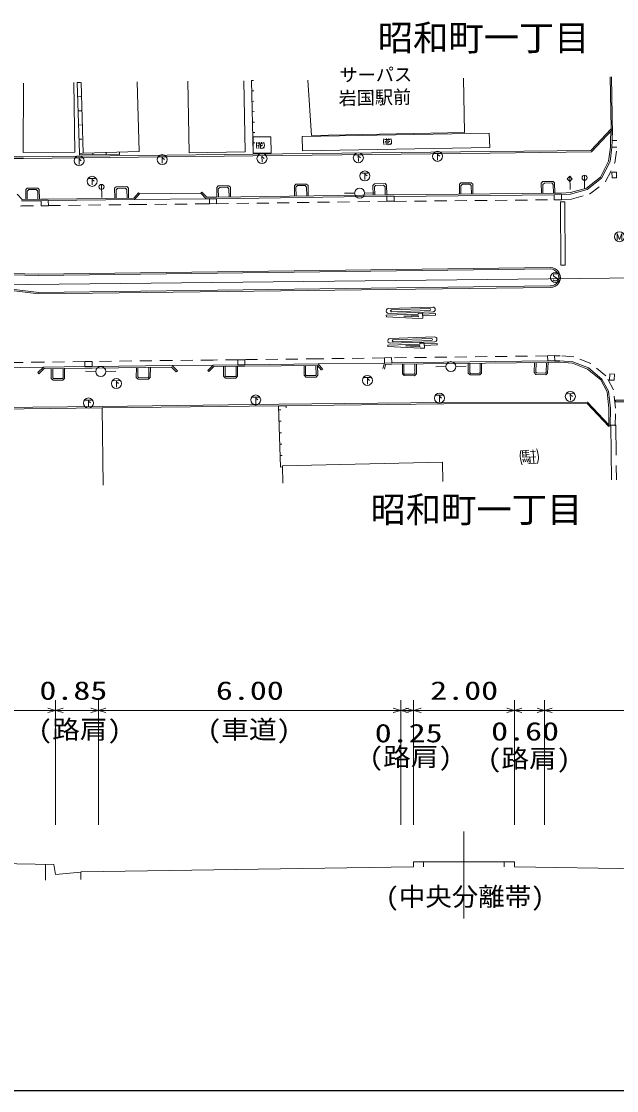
# Model space of a CAD drawing. Units: millimetres, scale not verified, with parts at other scales. Extents: x 40000 to 680000, y 20000 to 380000.
# Drawn here: x 283572 to 342588, y 205000 to 311134 of the extents above; entities that cross this region are included whole.
import ezdxf
from ezdxf.enums import TextEntityAlignment as Align

# ---------------------------------------------------------------- set-up
doc = ezdxf.new("R2010")
doc.units = ezdxf.units.MM
doc.header["$LTSCALE"] = 1000
doc.linetypes.add('USER2', pattern=[2, 1.2, -0.8])
doc.linetypes.add('USER6', pattern=[4, 3, -1])
for name, color, linetype, lineweight in [('M-TTL-BAND', 7, 'Continuous', 25), ('S-BGD', 1, 'Continuous', 13), ('S-BGD-CRST', 4, 'Continuous', 13), ('S-BMK', 2, 'Continuous', 13)]:
    doc.layers.add(name, color=color, linetype=linetype, lineweight=lineweight)
doc.styles.add('ＭＳ ゴシック', font='')
doc.styles.get('ＭＳ ゴシック').set_extended_font_data('MS Gothic')

# ---------------------------------------------------------------- blocks, each defined once
blk = doc.blocks.new('BUHIN9')
at = {"layer": 'S-BGD'}
blk.add_lwpolyline([(-330, 198), (276, 269), (-276, -32), (330, -196), (-276, -266)], dxfattribs=at)
blk.add_circle((0, 0), 498, dxfattribs=at)
blk = doc.blocks.new('BUHIN19')
at = {"layer": 'S-BGD'}
blk.add_circle((0, 0), 498, dxfattribs=at)
blk = doc.blocks.new('BUHIN88')
at = {"layer": 'S-BGD'}
blk.add_line((0, 0), (27, -198), dxfattribs=at)
blk = doc.blocks.new('BUHIN89')
at = {"layer": 'S-BGD'}
blk.add_line((0, 0), (26, -198), dxfattribs=at)
blk = doc.blocks.new('BUHIN114')
at = {"layer": 'S-BGD'}
blk.add_line((0, 0), (199, 23), dxfattribs=at)
blk = doc.blocks.new('BUHIN115')
at = {"layer": 'S-BGD'}
blk.add_line((0, 0), (40, -297), dxfattribs=at)
blk = doc.blocks.new('BUHIN59')
at = {"layer": 'S-BGD'}
for p, q in [((-293, 614), (-579, 478)), ((-538, 308), (-260, 437)), ((-228, 264), (-504, 126)), ((-466, -27), (-198, 105)), ((583, 410), (-54, 292)), ((212, 44), (98, 654)), ((314, 699), (429, 80)), ((-641, -247), (-541, -782)), ((-584, -529), (580, -313)), ((66, -651), (-24, -169)), ((534, -43), (631, -565)), ((744, -283), (584, -313))]:
    blk.add_line(p, q, dxfattribs=at)
for points in [[(573, 880), (412, 910), (286, 923), (122, 920), (-52, 897), (-273, 855), (-434, 807), (-562, 761), (-709, 688), (-847, 616)], [(645, 101), (527, 739), (-115, 619), (8, -44), (-540, -146), (-606, -140), (-650, -121), (-672, -79), (-622, 72)], [(851, -615), (752, -698), (605, -771), (454, -817), (279, -859), (57, -900), (-118, -919), (-265, -914), (-401, -898), (-569, -879)]]:
    blk.add_lwpolyline(points, dxfattribs=at)
blk = doc.blocks.new('BUHIN148')
at = {"layer": 'S-BGD'}
for p, q in [((283, 33), (-363, -42)), ((186, 22), (25, -214)), ((248, 336), (318, -270))]:
    blk.add_line(p, q, dxfattribs=at)
blk.add_circle((0, 0), 498, dxfattribs=at)
blk = doc.blocks.new('BUHIN151')
at = {"layer": 'S-BGD'}
for p, q in [((283, 30), (-363, -38)), ((186, 20), (22, -214)), ((252, 333), (315, -274))]:
    blk.add_line(p, q, dxfattribs=at)
blk.add_circle((0, 0), 498, dxfattribs=at)
blk = doc.blocks.new('BUHIN153')
at = {"layer": 'S-BGD-CRST'}
blk.add_lwpolyline([(-150, 43.1), (0, 0), (-150, -42.8)], dxfattribs=at)
blk = doc.blocks.new('BUHIN152')
at = {"layer": 'S-BGD-CRST'}
blk.add_lwpolyline([(150, -43.1), (0, 0), (150, 42.8)], dxfattribs=at)

msp = doc.modelspace()

# ---------------------------------------------------------------- linework, layer by layer
at = {"layer": 'M-TTL-BAND'}
msp.add_line((40000, 205000), (579000, 205000), dxfattribs=at)
at = {"layer": 'S-BGD'}
for p, q in [((283736, 298105), (283765, 305009)), ((288882, 298166), (288768, 305063)), ((289318, 298035), (289115, 305067)), ((289705, 298046), (289502, 305071)), ((295036, 305131), (295236, 298206)), ((300083, 305186), (300213, 298086)), ((305754, 298187), (305625, 305246)), ((306559, 298054), (306377, 305254)), ((311973, 305315), (312340, 299821)), ((327398, 305482), (327499, 300108)), ((342034, 300488), (341950, 305639)), ((342168, 299864), (342071, 305641)), ((342046, 300476), (340024, 298332)), ((340089, 298183), (342155, 300373)), ((342046, 300476), (342155, 300373)), ((342141, 299311), (342155, 300373)), ((342154, 300449), (342155, 300373)), ((308313, 299677), (306551, 299669)), ((306551, 299669), (306559, 298054)), ((308321, 298062), (308313, 299677)), ((329956, 300052), (311396, 299719)), ((311396, 299719), (311452, 298295)), ((312340, 299821), (327499, 300108)), ((320145, 299419), (319598, 299412)), ((319756, 299494), (319758, 299348)), ((319994, 299347), (319992, 299497)), ((330011, 298628), (329956, 300052)), ((341981, 298643), (341991, 299313)), ((341991, 299313), (342003, 300212)), ((342131, 298641), (342141, 299311)), ((342131, 298641), (342141, 299311)), ((342141, 299311), (342625, 299304)), ((307539, 299056), (306991, 299049)), ((307124, 298861), (307128, 298533)), ((307150, 299131), (307152, 298985)), ((307388, 298984), (307386, 299134)), ((311452, 298295), (330011, 298628)), ((319730, 299224), (319734, 298896)), ((330063, 298212), (340024, 298332)), ((341789, 297273), (341982, 298661)), ((341934, 297228), (342131, 298641)), ((342616, 298634), (342131, 298641)), ((273781, 297711), (283765, 297679)), ((273782, 297561), (283764, 297529)), ((288882, 298166), (283736, 298105)), ((283763, 297679), (295185, 297807)), ((283764, 297529), (295187, 297657)), ((293289, 297914), (289325, 297873)), ((295236, 298206), (289705, 298046)), ((295185, 297807), (306527, 297948)), ((295187, 297657), (306529, 297798)), ((300213, 298086), (305754, 298187)), ((306527, 297948), (330063, 298212)), ((306529, 297798), (330065, 298062)), ((306559, 298054), (308321, 298062)), ((330065, 298062), (340089, 298183)), ((340987, 295662), (341789, 297273)), ((341106, 295565), (341934, 297228)), ((342572, 296171), (342130, 296167)), ((342144, 295591), (342130, 296167)), ((342586, 295596), (342572, 296171)), ((327151, 295113), (327002, 294962)), ((327151, 295113), (328179, 295124)), ((328330, 294976), (328179, 295124)), ((335271, 295230), (335123, 295078)), ((335140, 294070), (335123, 295078)), ((335271, 295230), (336299, 295247)), ((335423, 295082), (335276, 294930)), ((336151, 295094), (335423, 295082)), ((336304, 294947), (336151, 295094)), ((336443, 295099), (336299, 295247)), ((336443, 295099), (336468, 294084)), ((339407, 295870), (339415, 294573)), ((339608, 294574), (340987, 295662)), ((339677, 294437), (341106, 295565)), ((342144, 295591), (342586, 295596)), ((284145, 294584), (283996, 294432)), ((284006, 293463), (283996, 294432)), ((284145, 294584), (285190, 294595)), ((284148, 294279), (284296, 294431)), ((284156, 293465), (284148, 294279)), ((285042, 294438), (284296, 294431)), ((285194, 294290), (285042, 294438)), ((285342, 294446), (285190, 294595)), ((285202, 293475), (285194, 294290)), ((285352, 293477), (285342, 294446)), ((291506, 294955), (291552, 293659)), ((292963, 294723), (292814, 294568)), ((292826, 293576), (292814, 294568)), ((292963, 294723), (294030, 294736)), ((293121, 294568), (292966, 294416)), ((292976, 293578), (292966, 294416)), ((293883, 294577), (293121, 294568)), ((294034, 294429), (293883, 294577)), ((294182, 294588), (294030, 294736)), ((294044, 293590), (294034, 294429)), ((294194, 293592), (294182, 294588)), ((294726, 293599), (295177, 294118)), ((294795, 293449), (295290, 294020)), ((295290, 294020), (295177, 294118)), ((295290, 294020), (301351, 294090)), ((301458, 294195), (301351, 294090)), ((301351, 294090), (301903, 293522)), ((301458, 294195), (301965, 293673)), ((303091, 294798), (302943, 294645)), ((302957, 293681), (302943, 294645)), ((303091, 294798), (304146, 294813)), ((303243, 294651), (303095, 294499)), ((303107, 293684), (303095, 294499)), ((303998, 294662), (303243, 294651)), ((304150, 294514), (303998, 294662)), ((304298, 294665), (304146, 294813)), ((304162, 293699), (304150, 294514)), ((304312, 293701), (304298, 294665)), ((310792, 294975), (310645, 294823)), ((310659, 293792), (310645, 294823)), ((310792, 294975), (311850, 294991)), ((310944, 294830), (310797, 294678)), ((310809, 293794), (310797, 294678)), ((311702, 294841), (310944, 294830)), ((311855, 294693), (311702, 294841)), ((311850, 294991), (312002, 294843)), ((311867, 293809), (311855, 294693)), ((312017, 293811), (312002, 294843)), ((316609, 294079), (315609, 294078)), ((317609, 294089), (318609, 294109)), ((318575, 295003), (318428, 294849)), ((318428, 294849), (318450, 293904)), ((319625, 295027), (318575, 295003)), ((318693, 294855), (318582, 294703)), ((318582, 294703), (318600, 293906)), ((319479, 294873), (318693, 294855)), ((319479, 294873), (319632, 294727)), ((319779, 294880), (319625, 295027)), ((319651, 293921), (319632, 294727)), ((319801, 293923), (319779, 294880)), ((320535, 293913), (336403, 294083)), ((327008, 293982), (327002, 294962)), ((327302, 294972), (327153, 294821)), ((327153, 294821), (327159, 293984)), ((328031, 294980), (327302, 294972)), ((328182, 294832), (328031, 294980)), ((328187, 293995), (328182, 294832)), ((328330, 294976), (328336, 293997)), ((335276, 294930), (335290, 294071)), ((336318, 294082), (336304, 294947)), ((336403, 294083), (337116, 294087)), ((337116, 294087), (338004, 294140)), ((338004, 294140), (339608, 294574)), ((338029, 293992), (339677, 294437)), ((283140, 293978), (283633, 293460)), ((283569, 293309), (285516, 293329)), ((283633, 293460), (285515, 293479)), ((285513, 293479), (286229, 293497)), ((285516, 293329), (286232, 293347)), ((285516, 293329), (286232, 293347)), ((285530, 292810), (285516, 293329)), ((286229, 293497), (294726, 293599)), ((286232, 293347), (294795, 293449)), ((286232, 293347), (286245, 292828)), ((294795, 293449), (301903, 293522)), ((301903, 293522), (302212, 293536)), ((301903, 293522), (302912, 293531)), ((301963, 293675), (302206, 293686)), ((301965, 293673), (302910, 293681)), ((302209, 293041), (302212, 293536)), ((302908, 293036), (302209, 293041)), ((302212, 293536), (302912, 293531)), ((302912, 293531), (302908, 293036)), ((302910, 293681), (319813, 293923)), ((302912, 293531), (319815, 293773)), ((310659, 293792), (310659, 293811)), ((319808, 293285), (319815, 293773)), ((320527, 293275), (319808, 293285)), ((319815, 293773), (320534, 293763)), ((319815, 293773), (320534, 293763)), ((319817, 293923), (320535, 293913)), ((320534, 293763), (320527, 293275)), ((320534, 293763), (336404, 293933)), ((336404, 293933), (337125, 293938)), ((336404, 293933), (337125, 293938)), ((336407, 293432), (336404, 293933)), ((337128, 293437), (336407, 293432)), ((337020, 293223), (337470, 293226)), ((337051, 286947), (337020, 293223)), ((337125, 293938), (338029, 293992)), ((337125, 293938), (337128, 293437)), ((337501, 286949), (337470, 293226)), ((286245, 292828), (285530, 292810)), ((335991, 286708), (285246, 286059)), ((337051, 286947), (337501, 286949)), ((270250, 285908), (285281, 284086)), ((270268, 286057), (285299, 284234)), ((285243, 285909), (270270, 286264)), ((285246, 286059), (270273, 286414)), ((335993, 286558), (285248, 285909)), ((285279, 284236), (336015, 284869)), ((285281, 284086), (336017, 284719)), ((324361, 282777), (319976, 282632)), ((324074, 282621), (320274, 282496)), ((320280, 282301), (324080, 282426)), ((319755, 281967), (322921, 282071)), ((319759, 281820), (319755, 281967)), ((322935, 281657), (319759, 281820)), ((324377, 282290), (319992, 282145)), ((322926, 281925), (321490, 281877)), ((321490, 281877), (322941, 281803)), ((323357, 282158), (322919, 282144)), ((322922, 282047), (322919, 282144)), ((322930, 281803), (322927, 281900)), ((323373, 281671), (322935, 281657)), ((323373, 281671), (323357, 282158)), ((323360, 282085), (324627, 282127)), ((324631, 281981), (323365, 281939)), ((324627, 282127), (324631, 281981)), ((324523, 279814), (320138, 279670)), ((324539, 279327), (320154, 279183)), ((324235, 279658), (320435, 279533)), ((320441, 279338), (324241, 279464)), ((323519, 279196), (323080, 279181)), ((323083, 279084), (323080, 279181)), ((323535, 278709), (323519, 279196)), ((323521, 279123), (324788, 279165)), ((324788, 279165), (324793, 279018)), ((319916, 279004), (323083, 279108)), ((319921, 278858), (319916, 279004)), ((323096, 278694), (319921, 278858)), ((323087, 278962), (321651, 278915)), ((321651, 278915), (323103, 278840)), ((323091, 278841), (323088, 278938)), ((323535, 278709), (323096, 278694)), ((324793, 279018), (323526, 278977)), ((289864, 277358), (290585, 277362)), ((289866, 276869), (289864, 277358)), ((290585, 277362), (290588, 276873)), ((298510, 276976), (302575, 277020)), ((302575, 277020), (302043, 276477)), ((305017, 277055), (302575, 277020)), ((305017, 277525), (305723, 277527)), ((305017, 277055), (305017, 277525)), ((305724, 277057), (305017, 277055)), ((305724, 277057), (305017, 277055)), ((305723, 277527), (305724, 277057)), ((313000, 277140), (305724, 277057)), ((313000, 277140), (319572, 277223)), ((313458, 276593), (313000, 277140)), ((319572, 277223), (319416, 276664)), ((319558, 277739), (320275, 277758)), ((319572, 277223), (319558, 277739)), ((319687, 277076), (319561, 276624)), ((320289, 277243), (319572, 277223)), ((320289, 277243), (319572, 277223)), ((320293, 277093), (319687, 277076)), ((320275, 277758), (320289, 277243)), ((335756, 277425), (320289, 277243)), ((335760, 277275), (320293, 277093)), ((321346, 276145), (321354, 277105)), ((321504, 277107), (321492, 276192)), ((322584, 276183), (322592, 277120)), ((322734, 276138), (322742, 277122)), ((327879, 277183), (327882, 276220)), ((328029, 277190), (328028, 276269)), ((329053, 277196), (329057, 276274)), ((329203, 277198), (329207, 276230)), ((334427, 276270), (334462, 277260)), ((334612, 277261), (334574, 276313)), ((335602, 276278), (335637, 277273)), ((335740, 277948), (336438, 277970)), ((335756, 277425), (335740, 277948)), ((335787, 277275), (335750, 276228)), ((336455, 277447), (335756, 277425)), ((336455, 277447), (335756, 277425)), ((336459, 277297), (335760, 277275)), ((336438, 277970), (336455, 277447)), ((336972, 277291), (336453, 277297)), ((336974, 277441), (336455, 277447)), ((338207, 277204), (336972, 277291)), ((338241, 277352), (336974, 277441)), ((339714, 276614), (338207, 277204)), ((339791, 276745), (338241, 277352)), ((278709, 276728), (285749, 276808)), ((285749, 276808), (285188, 276270)), ((285292, 276162), (285188, 276270)), ((285853, 276700), (285292, 276162)), ((289866, 276869), (285749, 276808)), ((289869, 276719), (285751, 276658)), ((286535, 275693), (286532, 276669)), ((286682, 276672), (286680, 275742)), ((287709, 275746), (287706, 276687)), ((287856, 276689), (287859, 275702)), ((290588, 276873), (289866, 276869)), ((290588, 276873), (289866, 276869)), ((290589, 276723), (289869, 276719)), ((290940, 276388), (289940, 276414)), ((298510, 276976), (290588, 276873)), ((298447, 276825), (290590, 276723)), ((291940, 276387), (292940, 276410)), ((294961, 275797), (294969, 276780)), ((295119, 276782), (295107, 275844)), ((296199, 275836), (296208, 276796)), ((296349, 275790), (296358, 276798)), ((298925, 276334), (298447, 276825)), ((299033, 276439), (298510, 276976)), ((299033, 276439), (298925, 276334)), ((302150, 276372), (302043, 276477)), ((302639, 276871), (302150, 276372)), ((305020, 276906), (302639, 276871)), ((303624, 275907), (303626, 276885)), ((303770, 275955), (303776, 276888)), ((303770, 275955), (303841, 275884)), ((304791, 275883), (304862, 275953)), ((304862, 275953), (304864, 276903)), ((305012, 275909), (305014, 276905)), ((305724, 276907), (305020, 276906)), ((312928, 276993), (305721, 276907)), ((311604, 276001), (311603, 276984)), ((311779, 275829), (311604, 276001)), ((311753, 276987), (311749, 276049)), ((311749, 276049), (311821, 275979)), ((311821, 275979), (312739, 275980)), ((312739, 275980), (312809, 276052)), ((312809, 276052), (312779, 276988)), ((312786, 275830), (312960, 276010)), ((313343, 276497), (312928, 276993)), ((312960, 276010), (312929, 276993)), ((321519, 275972), (321346, 276145)), ((321492, 276192), (321563, 276121)), ((321519, 275972), (322555, 275963)), ((321563, 276121), (322513, 276113)), ((322513, 276113), (322584, 276183)), ((322555, 275963), (322734, 276138)), ((325661, 276862), (324661, 276856)), ((326661, 276875), (327661, 276896)), ((328058, 276049), (327882, 276220)), ((328028, 276269), (328100, 276199)), ((329031, 276053), (328058, 276049)), ((328100, 276199), (328986, 276203)), ((328986, 276203), (329057, 276274)), ((329207, 276230), (329031, 276053)), ((334595, 276093), (334427, 276270)), ((334574, 276313), (334643, 276241)), ((335567, 276058), (334595, 276093)), ((334643, 276241), (335529, 276210)), ((335529, 276210), (335602, 276278)), ((335750, 276228), (335567, 276058)), ((341016, 275538), (339714, 276614)), ((341134, 275635), (339791, 276745)), ((341924, 276144), (341899, 275530)), ((342374, 276125), (341924, 276144)), ((342374, 276125), (342349, 275512)), ((286710, 275522), (286535, 275693)), ((286680, 275742), (286752, 275672)), ((287683, 275525), (286710, 275522)), ((286752, 275672), (287638, 275675)), ((287638, 275675), (287709, 275746)), ((287859, 275702), (287683, 275525)), ((295135, 275624), (294961, 275797)), ((295107, 275844), (295178, 275774)), ((295135, 275624), (296171, 275615)), ((295178, 275774), (296128, 275766)), ((296128, 275766), (296199, 275836)), ((296171, 275615), (296349, 275790)), ((303798, 275735), (303624, 275907)), ((303798, 275735), (304835, 275732)), ((303841, 275884), (304791, 275883)), ((304835, 275732), (305012, 275909)), ((311779, 275829), (312786, 275830)), ((341642, 274370), (341016, 275538)), ((341788, 274415), (341134, 275635)), ((342349, 275512), (341899, 275530)), ((341818, 272717), (341642, 274370)), ((341968, 272724), (341788, 274415)), ((272620, 272705), (291589, 272919)), ((272622, 272555), (291591, 272769)), ((291589, 272919), (309094, 273122)), ((291591, 272769), (309095, 272972)), ((291591, 272769), (291677, 265092)), ((309094, 273122), (325457, 273307)), ((309095, 272972), (325459, 273157)), ((309825, 272959), (309826, 272759)), ((325457, 273307), (339706, 273346)), ((325458, 273157), (339682, 273196)), ((341811, 270914), (339682, 273196)), ((339706, 273346), (341812, 271089)), ((342465, 273530), (342465, 273380)), ((342465, 273530), (347233, 273523)), ((342465, 273380), (347232, 273373)), ((341811, 270914), (341818, 272717)), ((341961, 270984), (341968, 272724)), ((341961, 270984), (341811, 270984)), ((342508, 271062), (342008, 271056)), ((342008, 271056), (342076, 265638)), ((309466, 267015), (325316, 267367)), ((309504, 265285), (309466, 267015)), ((325316, 267367), (325359, 265457))]:
    msp.add_line(p, q, dxfattribs=at)
at = {"layer": 'S-BGD', "linetype": 'USER2'}
for p, q in [((342418, 297078), (342626, 298572)), ((341504, 295241), (342418, 297078)), ((339906, 293981), (341504, 295241)), ((286238, 292847), (294801, 292949)), ((294801, 292949), (301916, 293022)), ((301916, 293022), (302235, 293037)), ((302919, 293031), (319822, 293273)), ((320540, 293263), (336410, 293433)), ((337155, 293438), (338110, 293496)), ((338110, 293496), (339906, 293981)), ((279475, 292774), (283574, 292809)), ((283574, 292809), (285521, 292829)), ((285742, 277308), (278703, 277228)), ((289859, 277369), (285742, 277308)), ((298504, 277476), (290581, 277373)), ((302569, 277520), (298504, 277476)), ((305010, 277555), (302569, 277520)), ((312994, 277640), (305718, 277557)), ((319566, 277723), (312994, 277640)), ((335750, 277925), (320284, 277743)), ((336994, 277940), (336461, 277947)), ((338352, 277845), (336994, 277940)), ((340048, 277181), (338352, 277845)), ((341528, 275957), (340048, 277181)), ((342275, 274566), (341528, 275957)), ((342468, 272750), (342275, 274566)), ((342461, 270982), (342468, 272750))]:
    msp.add_line(p, q, dxfattribs=at)
at = {"layer": 'S-BGD', "linetype": 'USER6'}
msp.add_line((342508, 271062), (342576, 265644), dxfattribs=at)
at = {"layer": 'S-BGD'}
for points in [[(319529, 299492), (319503, 299431), (319490, 299371), (319481, 299313), (319476, 299231), (319477, 299151), (319482, 299083), (319496, 299009), (319511, 298955), (319536, 298892)], [(320216, 298900), (320239, 298964), (320252, 299027), (320262, 299089), (320271, 299163), (320270, 299247), (320263, 299325), (320248, 299386), (320231, 299438), (320208, 299500)], [(306923, 299128), (306897, 299068), (306884, 299008), (306875, 298950), (306870, 298867), (306871, 298787), (306875, 298720), (306890, 298646), (306905, 298592), (306930, 298528)], [(307191, 298933), (307153, 298885), (307110, 298848), (307062, 298816), (306995, 298781)], [(307289, 298933), (307293, 298585), (307295, 298561), (307314, 298537), (307342, 298533), (307506, 298535), (307532, 298543), (307543, 298564), (307543, 298636)], [(307510, 298875), (307458, 298835), (307373, 298792), (307289, 298763)], [(307610, 298536), (307633, 298601), (307646, 298663), (307655, 298725), (307665, 298799), (307664, 298883), (307657, 298961), (307642, 299023), (307625, 299075), (307602, 299136)], [(319797, 299297), (319760, 299248), (319716, 299212), (319668, 299179), (319601, 299144)], [(319895, 299296), (319899, 298948), (319902, 298924), (319920, 298900), (319948, 298897), (320112, 298899), (320138, 298907), (320150, 298927), (320149, 298999)], [(320116, 299239), (320064, 299198), (319979, 299155), (319895, 299126)], [(337937, 295762), (337695, 295501), (337954, 295242), (338195, 295517), (337937, 295762), (337978, 294463)], [(336693, 286032), (336665, 286062), (336628, 286080), (336576, 286090), (336498, 286090), (336433, 286073), (336378, 286036), (336345, 285981), (336342, 285923), (336345, 285886), (336365, 285836), (336400, 285808), (336671, 285649), (336701, 285604), (336721, 285542), (336716, 285482), (336698, 285434), (336663, 285390), (336585, 285367), (336470, 285368), (336420, 285375), (336373, 285398), (336333, 285436), (336298, 285493)], [(309825, 272959), (309075, 272955), (309253, 266899)]]:
    msp.add_lwpolyline(points, dxfattribs=at)
for centre, radius in [((339409, 295619), 250), ((291515, 294705), 250), ((336537, 285710), 498)]:
    msp.add_circle(centre, radius, dxfattribs=at)
for centre, radius, start, end in [((336013, 285714), 994, 270.25244, 91.26904), ((336013, 285714), 844, 270.25244, 91.26904), ((319984, 282389), 244, 91.88672, 271.88672), ((320277, 282398), 97.5, 91.88672, 271.88672), ((324077, 282524), 97.5, 271.88672, 91.88672), ((324369, 282533), 244, 271.88672, 91.88672), ((320145, 279426), 244, 91.88672, 271.88672), ((320438, 279436), 97.5, 91.88672, 271.88672), ((324238, 279561), 97.5, 271.88672, 91.88672), ((324531, 279571), 244, 271.88672, 91.88672)]:
    msp.add_arc(centre, radius, start, end, dxfattribs=at)
at = {"layer": 'S-BGD-CRST'}
for p, q in [((286950, 231381), (286950, 243747)), ((291200, 243747), (291200, 231381)), ((321200, 243747), (321200, 231381)), ((322450, 243747), (322450, 231381)), ((332450, 243747), (332450, 231381)), ((335450, 231381), (335450, 243747)), ((264950, 242747), (286950, 242747)), ((286950, 242747), (291200, 242747)), ((291200, 242747), (321200, 242747)), ((321200, 242747), (322450, 242747)), ((322450, 242747), (332450, 242747)), ((332450, 242747), (335450, 242747)), ((335450, 242747), (365450, 242747)), ((327450, 222069), (327450, 230726)), ((264950, 227881), (286791, 227445)), ((285950, 225875), (285950, 227461)), ((286950, 226441), (286791, 227445)), ((289450, 226728), (322450, 227217)), ((322450, 227217), (322450, 227717)), ((322450, 227717), (332450, 227717)), ((323450, 227217), (323450, 227717)), ((331450, 227717), (331450, 227217)), ((332450, 227717), (332450, 227217)), ((332450, 227217), (366950, 226616)), ((289450, 226691), (286950, 226441)), ((289450, 226691), (289450, 225947))]:
    msp.add_line(p, q, dxfattribs=at)
at = {"layer": 'S-BMK'}
msp.add_line((269034, 284848), (367528, 285915), dxfattribs=at)

# ---------------------------------------------------------------- block references
at = {"rotation": 84.0093}
for name, p in [('BUHIN115', (289115, 305067)), ('BUHIN89', (306377, 305254)), ('BUHIN115', (289156, 303661)), ('BUHIN89', (306403, 304225)), ('BUHIN89', (306429, 303197)), ('BUHIN115', (289196, 302254)), ('BUHIN89', (306455, 302168)), ('BUHIN115', (289237, 300848)), ('BUHIN89', (306481, 301140)), ('BUHIN115', (289277, 299442)), ('BUHIN89', (306507, 300111)), ('BUHIN89', (306533, 299083)), ('BUHIN148', (324835, 297740)), ('BUHIN148', (289286, 297305)), ('BUHIN114', (289325, 297873)), ('BUHIN115', (289318, 298035)), ('BUHIN114', (290647, 297886)), ('BUHIN114', (291968, 297900)), ('BUHIN114', (293289, 297914)), ('BUHIN148', (297534, 297412)), ('BUHIN89', (306559, 298054)), ('BUHIN148', (307429, 297521)), ('BUHIN148', (316981, 297600)), ('BUHIN148', (317624, 295790)), ('BUHIN148', (290580, 295259)), ('BUHIN19', (317109, 294079)), ('BUHIN9', (342871, 289762)), ('BUHIN19', (326161, 276865)), ('BUHIN19', (291440, 276375)), ('BUHIN148', (317876, 275493)), ('BUHIN148', (292988, 275184)), ('BUHIN151', (306803, 273553)), ('BUHIN148', (325022, 273742)), ('BUHIN148', (337999, 273896)), ('BUHIN148', (290215, 273253)), ('BUHIN88', (309086, 272571)), ('BUHIN88', (309119, 271436)), ('BUHIN88', (309153, 270302)), ('BUHIN88', (309186, 269168)), ('BUHIN59', (333931, 267911)), ('BUHIN88', (309220, 268034)), ('BUHIN88', (309253, 266899))]:
    msp.add_blockref(name, p, dxfattribs=at)
at = {"xscale": 5, "yscale": 5}
for name, p in [('BUHIN153', (286950, 242747)), ('BUHIN152', (286950, 242747)), ('BUHIN153', (291200, 242747)), ('BUHIN152', (291200, 242747)), ('BUHIN153', (321200, 242747)), ('BUHIN152', (321200, 242747)), ('BUHIN153', (322450, 242747)), ('BUHIN152', (322450, 242747)), ('BUHIN153', (332450, 242747)), ('BUHIN152', (332450, 242747)), ('BUHIN153', (335450, 242747)), ('BUHIN152', (335450, 242747))]:
    msp.add_blockref(name, p, dxfattribs=at)

# ---------------------------------------------------------------- texts
at = {"layer": 'S-BGD', "style": 'ＭＳ ゴシック'}
for p in [(318907, 307456), (318186, 260624)]:
    msp.add_text('昭和町一丁目', height=2566, dxfattribs=at).set_placement(p, align=Align.BOTTOM_LEFT)
for s, rotation, p in [('サーパス', 0.4, (315117, 304763)), ('岩国駅前', 1.2, (315042, 302443))]:
    msp.add_text(s, height=1320, rotation=rotation, dxfattribs=at).set_placement(p, align=Align.BOTTOM_LEFT)
at = {"layer": 'S-BGD-CRST', "style": 'ＭＳ ゴシック'}
for s, width, p in [('0.85', 1.35, (285356, 243247)), ('6.00', 1.35, (302856, 243247)), ('2.00', 1.35, (324106, 243247)), ('(路肩)', 1.1, (285239, 239382)), ('(車道)', 1.1, (302012, 239382)), ('0.25', 1.35, (318604, 239022)), ('0.60', 1.35, (330147, 239202)), ('(路肩)', 1.1, (318063, 236677)), ('(路肩)', 1.1, (329786, 236497)), ('(中央分離帯)', 1.05, (319686, 222790))]:
    msp.add_text(s, height=1833, dxfattribs=dict(at, width=width)).set_placement(p, align=Align.BOTTOM_LEFT)

doc.saveas('drawing.dxf')
